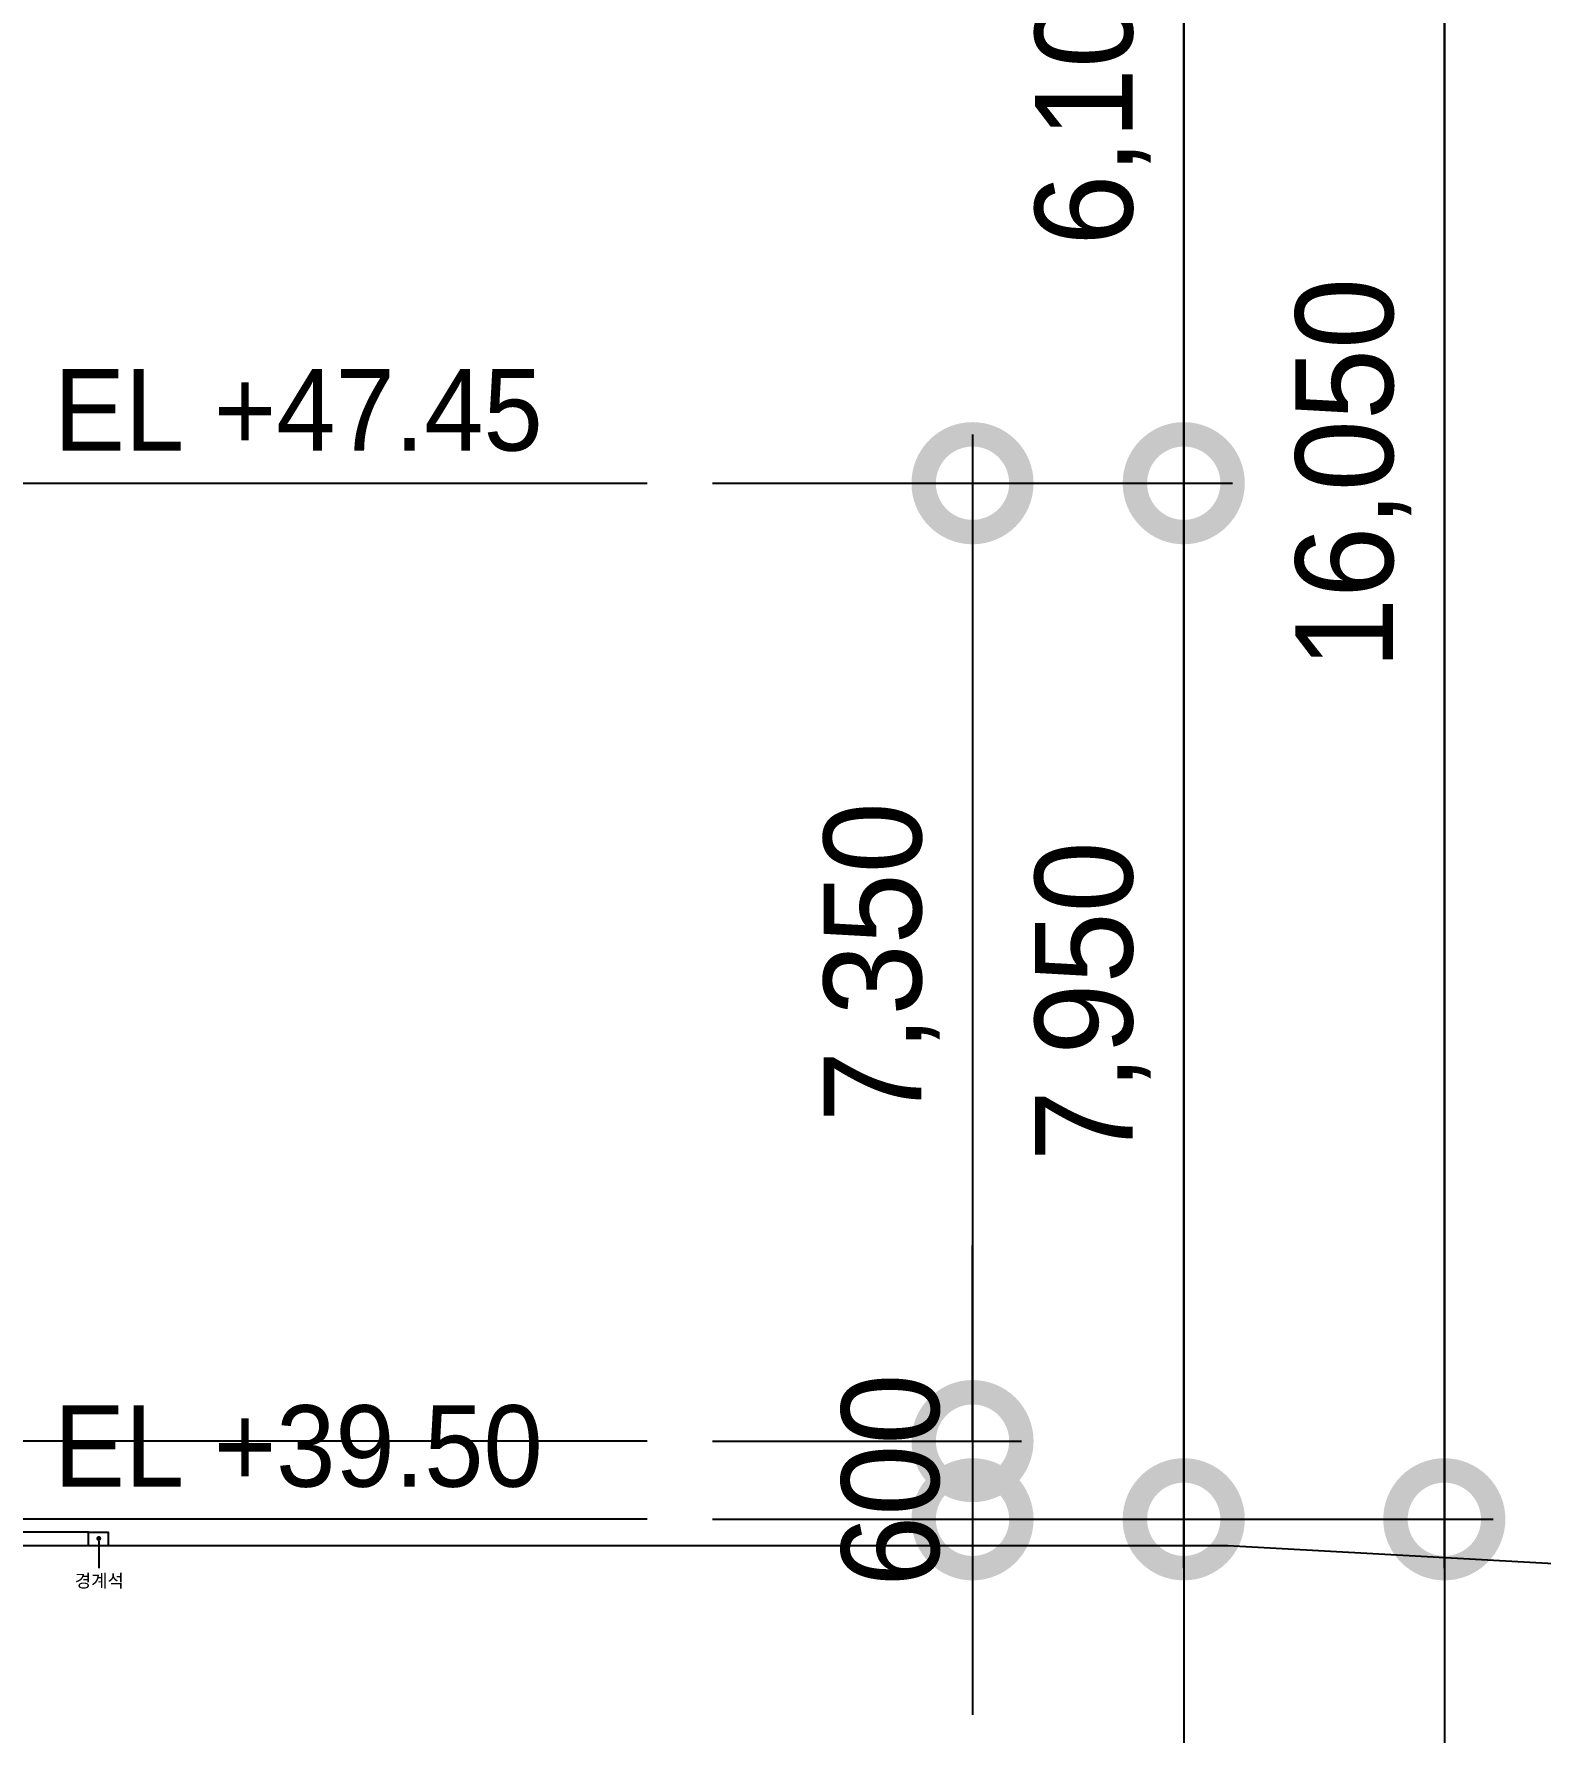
# Model space of a CAD drawing. Extents: x -430745 to 210250, y 0 to 148500.
# Drawn here: x 165926 to 177484, y 35497 to 48526 of the extents above; entities that cross this region are included whole.
import ezdxf

# ---------------------------------------------------------------- set-up
doc = ezdxf.new("R2010")
doc.units = 0
doc.header["$LTSCALE"] = 250
doc.header["$MEASUREMENT"] = 0
doc.linetypes.add('ACAD_ISO05W100', pattern=[33, 24, -3, 0, -3, 0, -3])
doc.layers.get('0').update_dxf_attribs({"linetype": 'CONTINUOUS'})
doc.layers.get('Defpoints').update_dxf_attribs({"linetype": 'CONTINUOUS'})
for name, color, linetype in [('A-CEN', 1, 'CONTINUOUS'), ('A-DIM', 7, 'CONTINUOUS'), ('A-ELE-7', 7, 'CONTINUOUS'), ('A-ELE-8', 8, 'CONTINUOUS'), ('A-SITE', 2, 'ACAD_ISO05W100'), ('A-SYM-LEVEL', 7, 'CONTINUOUS')]:
    doc.layers.add(name, color=color, linetype=linetype)
doc.layers.add('NOPLOT', color=193, linetype='CONTINUOUS', plot=False)
doc.layers.add('NOPLOT-TEXT', color=41, linetype='CONTINUOUS', plot=False)
doc.styles.add('Gdim', font='')
doc.styles.add('Gtx', font='')
doc.styles.get('Gdim').set_extended_font_data('Dotum')
doc.styles.get('Gtx').set_extended_font_data('Dotum')
doc.dimstyles.new('Gdim200', dxfattribs={"dimscale": 200, "dimtxt": 3, "dimasz": 6, "dimexe": 1.5, "dimexo": 2, "dimgap": 1, "dimtad": 1, "dimdec": 0, "dimzin": 0, "dimdsep": 46, "dimlunit": 6, "dimtxsty": 'Gdim', "dimblk": 'DOTSMALL', "dimcen": 1.5, "dimdle": 1.5, "dimclrd": 1, "dimclre": 1, "dimclrt": 256, "dimazin": 0, "dimtfac": 1, "dimtdec": 0, "dimtix": 1, "dimtmove": 2, "dimatfit": 3, "dimldrblk": 'DOTSMALL', "dimfxl": 1.5, "dimtolj": 1, "dimtzin": 0, "dimlwd": -1, "dimlwe": -1, "dimarcsym": 0})

# ---------------------------------------------------------------- blocks, each defined once
blk = doc.blocks.new('_DotSmall')
at = {"color": 0, "linetype": 'ByBlock', "const_width": 0.5}
blk.add_lwpolyline([(-0.0625, 0, 1), (0.0625, 0, 1)], format="xyb", close=True, dxfattribs=at)
blk = doc.blocks.new('*D132')
at = {"layer": 'A-DIM', "color": 1, "transparency": 16777216}
for p, q in [((14390765, -413951), (14390765, -407101)), ((14387148, -407476), (14391140, -407476)), ((14387148, -413576), (14391140, -413576))]:
    blk.add_line(p, q, dxfattribs=at)
at = {"layer": 'Defpoints', "color": 0, "transparency": 16777216}
for p in [(14386648, -407476), (14390765, -407476), (14386648, -413576)]:
    blk.add_point(p, dxfattribs=at)
at = {"layer": 'A-DIM', "color": 1, "transparency": 16777216, "xscale": 1500, "yscale": 1500, "zscale": 1500}
for p, rotation in [((14390765, -407476), 90), ((14390765, -413576), 270)]:
    blk.add_blockref('_DotSmall', p, dxfattribs=dict(at, rotation=rotation))
at = {"layer": 'A-DIM', "transparency": 16777216, "insert": (14390067, -410526), "char_height": 750, "attachment_point": 5, "rotation": 90, "style": 'Gdim'}
blk.add_mtext('\\A1;6,100', dxfattribs=at)
blk = doc.blocks.new('*D133')
at = {"layer": 'A-DIM', "color": 1, "transparency": 16777216}
for p, q in [((14392765, -405101), (14392765, -421901)), ((14387148, -405476), (14393140, -405476)), ((14387148, -421526), (14393140, -421526))]:
    blk.add_line(p, q, dxfattribs=at)
at = {"layer": 'Defpoints', "color": 0, "transparency": 16777216}
for p in [(14386648, -405476), (14386648, -421526), (14392765, -421526)]:
    blk.add_point(p, dxfattribs=at)
at = {"layer": 'A-DIM', "color": 1, "transparency": 16777216, "xscale": 1500, "yscale": 1500, "zscale": 1500}
for p, rotation in [((14392765, -405476), 90), ((14392765, -421526), 270)]:
    blk.add_blockref('_DotSmall', p, dxfattribs=dict(at, rotation=rotation))
at = {"layer": 'A-DIM', "transparency": 16777216, "insert": (14392067, -413501), "char_height": 750, "attachment_point": 5, "rotation": 90, "style": 'Gdim'}
blk.add_mtext('\\A1;16,050', dxfattribs=at)
blk = doc.blocks.new('*D135')
at = {"layer": 'A-DIM', "color": 1, "transparency": 16777216}
for p, q in [((14389144, -420926), (14389144, -419426)), ((14387148, -420926), (14389519, -420926)), ((14389144, -420926), (14389144, -421526)), ((14387148, -421526), (14389519, -421526)), ((14389144, -421526), (14389144, -423026))]:
    blk.add_line(p, q, dxfattribs=at)
at = {"layer": 'Defpoints', "color": 0, "transparency": 16777216}
for p in [(14386648, -420926), (14386648, -421526), (14389144, -421526)]:
    blk.add_point(p, dxfattribs=at)
at = {"layer": 'A-DIM', "color": 1, "transparency": 16777216, "xscale": 1500, "yscale": 1500, "zscale": 1500}
for p, rotation in [((14389144, -420926), 270), ((14389144, -421526), 90)]:
    blk.add_blockref('_DotSmall', p, dxfattribs=dict(at, rotation=rotation))
at = {"layer": 'A-DIM', "transparency": 16777216, "insert": (14388518, -421226), "char_height": 750, "attachment_point": 5, "rotation": 90, "style": 'Gdim'}
blk.add_mtext('\\A1;600', dxfattribs=at)
blk = doc.blocks.new('*D136')
at = {"layer": 'A-DIM', "color": 1, "transparency": 16777216}
for p, q in [((14389144, -413201), (14389144, -421301)), ((14387148, -413576), (14389519, -413576)), ((14387148, -420926), (14389519, -420926))]:
    blk.add_line(p, q, dxfattribs=at)
at = {"layer": 'Defpoints', "color": 0, "transparency": 16777216}
for p in [(14386648, -413576), (14386648, -420926), (14389144, -420926)]:
    blk.add_point(p, dxfattribs=at)
at = {"layer": 'A-DIM', "color": 1, "transparency": 16777216, "xscale": 1500, "yscale": 1500, "zscale": 1500}
for p, rotation in [((14389144, -413576), 90), ((14389144, -420926), 270)]:
    blk.add_blockref('_DotSmall', p, dxfattribs=dict(at, rotation=rotation))
at = {"layer": 'A-DIM', "transparency": 16777216, "insert": (14388446, -417251), "char_height": 750, "attachment_point": 5, "rotation": 90, "style": 'Gdim'}
blk.add_mtext('\\A1;7,350', dxfattribs=at)
blk = doc.blocks.new('*D137')
at = {"layer": 'A-DIM', "color": 1, "transparency": 16777216}
for p, q in [((14390765, -421901), (14390765, -413201)), ((14387148, -413576), (14391140, -413576)), ((14387148, -421526), (14391140, -421526))]:
    blk.add_line(p, q, dxfattribs=at)
at = {"layer": 'Defpoints', "color": 0, "transparency": 16777216}
for p in [(14386648, -413576), (14390765, -413576), (14386648, -421526)]:
    blk.add_point(p, dxfattribs=at)
at = {"layer": 'A-DIM', "color": 1, "transparency": 16777216, "xscale": 1500, "yscale": 1500, "zscale": 1500}
for p, rotation in [((14390765, -413576), 90), ((14390765, -421526), 270)]:
    blk.add_blockref('_DotSmall', p, dxfattribs=dict(at, rotation=rotation))
at = {"layer": 'A-DIM', "transparency": 16777216, "insert": (14390067, -417551), "char_height": 750, "attachment_point": 5, "rotation": 90, "style": 'Gdim'}
blk.add_mtext('\\A1;7,950', dxfattribs=at)
blk = doc.blocks.new('A$C8d7ec12c')
at = {"layer": 'A-SYM-LEVEL', "style": 'Gdim'}
for s, p in [('EL +47.45', (750, -7850)), ('EL +39.50', (750, -15800))]:
    blk.add_text(s, height=625, dxfattribs=at).set_placement(p)
blk = doc.blocks.new('A-CEN-WEST2')
at = {"layer": 'A-CEN'}
for p, q in [((14386647.6, -420925.9, 0), (14240098.5, -420925.9, 0)), ((14386647.6, -421525.9, 0), (14300110.5, -421525.9, 0))]:
    blk.add_line(p, q, dxfattribs=at)
at = {"layer": 'A-CEN', "elevation": 0}
blk.add_lwpolyline([(14300110.5, -413575.9), (14386647.6, -413575.9)], dxfattribs=at)
at = {"layer": 'A-SYM-LEVEL'}
blk.add_blockref('A$C8d7ec12c', (14381344.9, -405475.9, 0), dxfattribs=at)
at = {"layer": 'A-DIM'}
for base, p1, p2, angle, picture, middle in [((14392765.2, -421525.9, 0), (14386647.6, -405475.9, 0), (14386647.6, -421525.9, 0), 90, '*D133', (14392067.4, -413500.9, 0)), ((14390765.2, -407475.9, 0), (14386647.6, -413575.9, 0), (14386647.6, -407475.9, 0), 270, '*D132', (14390067.4, -410525.9, 0)), ((14389143.9, -420925.9, 0), (14386647.6, -413575.9, 0), (14386647.6, -420925.9, 0), 270, '*D136', (14388446.1, -417250.9, 0)), ((14390765.2, -413575.9, 0), (14386647.6, -421525.9, 0), (14386647.6, -413575.9, 0), 270, '*D137', (14390067.4, -417550.9, 0)), ((14389143.9, -421525.9, 0), (14386647.6, -420925.9, 0), (14386647.6, -421525.9, 0), 270, '*D135', (14388518.4, -421225.9, 0))]:
    dim = blk.add_linear_dim(base=base, p1=p1, p2=p2, angle=angle, dimstyle='Gdim200', override={"dimscale": 250}, dxfattribs=at)
    dim.commit()
    dim.dimension.update_dxf_attribs({"geometry": picture, "text_midpoint": middle})

msp = doc.modelspace()

# ---------------------------------------------------------------- linework, layer by layer
at = {"layer": 'A-ELE-7', "elevation": 0}
msp.add_lwpolyline([(166345.3, 36928.9), (166345.3, 37028.9), (166495.3, 37028.9), (166495.3, 36928.9)], dxfattribs=at)
at = {"layer": 'A-ELE-8'}
msp.add_line((166345.3, 37028.9), (164395.3, 37028.9), dxfattribs=at)
at = {"layer": 'A-SITE', "linetype": 'Continuous', "elevation": 0}
msp.add_lwpolyline([(39095.3, 37428.9), (53648, 37428.9), (69095.2, 37278.9), (70695.2, 37278.9), (85295.2, 37028.9), (85295.2, 37028.9), (94785.3, 37028.9), (94785.3, 36928.9), (106705.3, 36928.9), (106705.3, 37028.9), (116195.3, 37028.9), (131795.2, 37028.9), (143795.3, 37028.9), (143795.3, 37128.9), (145795.3, 37128.9), (145795.3, 37028.9), (147845.3, 37028.9), (149645.3, 36928.9), (175087.2, 36928.9), (182750, 36503.2)], dxfattribs=at)
at = {"layer": 'NOPLOT'}
for points in [[(13750, 138250), (176750, 138250), (176750, 10250), (13750, 10250)], [(15750, 136250), (174750, 136250), (174750, 12250), (15750, 12250)]]:
    msp.add_lwpolyline(points, close=True, dxfattribs=at)
at = {"layer": 'NOPLOT-TEXT', "linetype": 'Continuous'}
msp.add_line((166423.2, 36962.2), (166423.2, 36753.7), dxfattribs=at)
at = {"layer": 'NOPLOT-TEXT', "linetype": 'Continuous', "const_width": 18.7, "elevation": 0}
msp.add_lwpolyline([(166432.5, 36981.9, 1), (166413.7, 36981.9, 1)], format="xyb", close=True, dxfattribs=at)

# ---------------------------------------------------------------- block references
at = {"layer": 'A-DIM'}
msp.add_blockref('A-CEN-WEST2', (-14216015.2, 458654.8), dxfattribs=at)

# ---------------------------------------------------------------- texts
at = {"layer": 'NOPLOT-TEXT', "linetype": 'Continuous', "style": 'Gtx'}
msp.add_text('경계석', height=100, rotation=0, dxfattribs=at).set_placement((166239.4, 36606.5))

doc.saveas('drawing.dxf')
